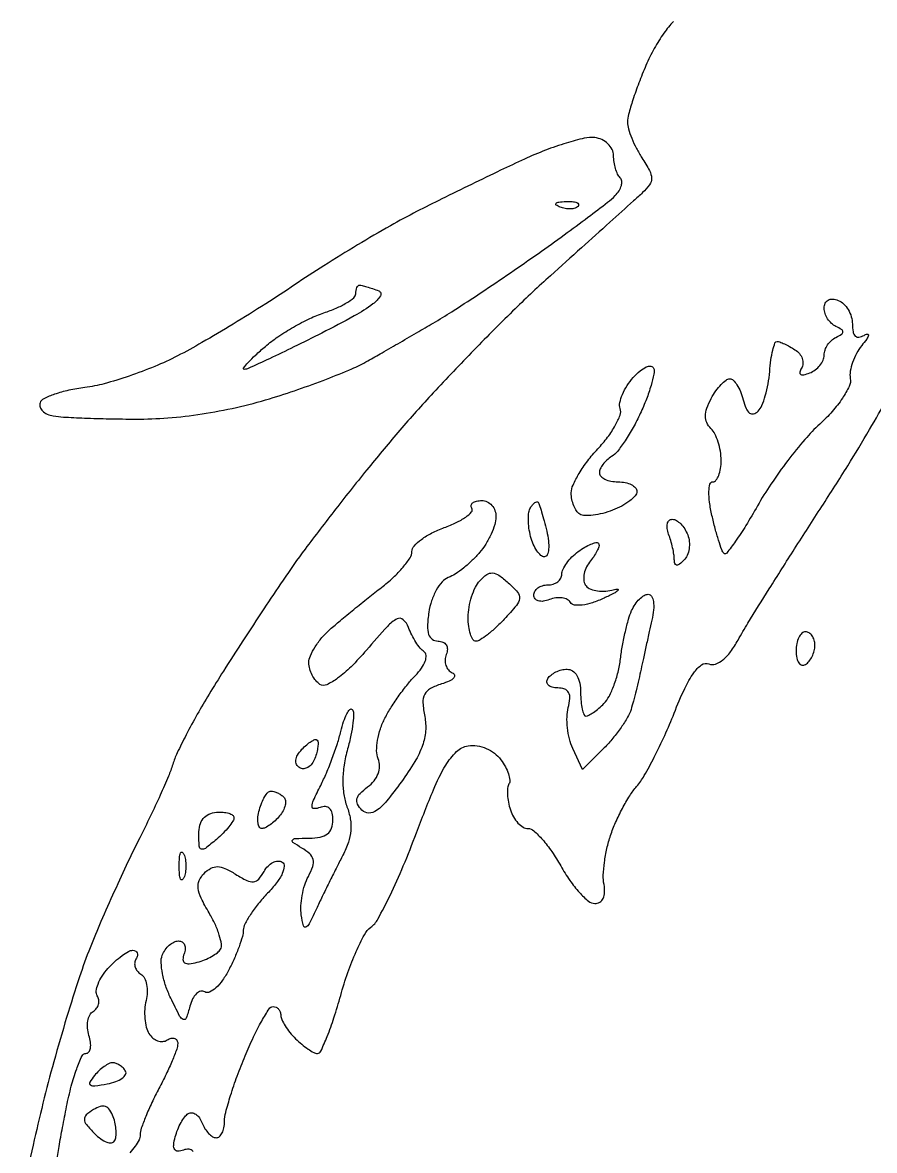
# Model space of a CAD drawing. Extents: x 0 to 102, y 0 to 135.
# Drawn here: x 83.03 to 90.72, y 110.63 to 120.81 of the extents above; entities that cross this region are included whole.
import ezdxf

# ---------------------------------------------------------------- set-up
doc = ezdxf.new("R2010")
doc.units = 0
doc.header["$MEASUREMENT"] = 0

msp = doc.modelspace()

# ---------------------------------------------------------------- linework, layer by layer
for points in [[(88.907011, 120.821021, 0.029651), (88.820629, 120.714066, 0.028644), (88.733525, 120.576004, 0.025156), (88.658564, 120.422883, 0.010408), (88.594641, 120.264748, 0.01208), (88.540646, 120.1117, 0.011148), (88.501135, 119.980598, 0.067708), (88.4916, 119.91051, 0.071949), (88.500386, 119.849766, 0.024405), (88.529901, 119.765283, 0.023687), (88.572081, 119.673859, 0.025107), (88.621986, 119.588653, -0.021392), (88.690802, 119.473134, -0.11937), (88.708983, 119.403918, -0.16249), (88.690611, 119.345132, -0.049565), (88.628038, 119.274379, -0.003225), (88.546894, 119.200112, -0.000261), (88.332456, 119.006579, -0.000352), (88.076363, 118.77602, -0.00027), (87.796399, 118.5246, 0.010708), (87.478371, 118.226773, 0.006043), (87.104951, 117.852823, 0.006029), (86.737181, 117.466303, 0.009834), (86.435771, 117.1287, 0.006792), (86.156288, 116.793886, 0.005051), (85.856544, 116.417002, 0.005106), (85.580978, 116.055692, 0.011512), (85.381366, 115.7751, 0.002827), (85.208296, 115.516422, 0.002093), (85.019748, 115.22852, 0.002115), (84.843973, 114.95513, 0.00476), (84.713546, 114.746003, 0.00884), (84.606939, 114.564241, 0.008925), (84.507175, 114.379398, 0.008769), (84.426045, 114.215453, 0.035396), (84.385579, 114.111503, -0.024605), (84.347085, 114.005939, -0.005932), (84.272756, 113.835264, -0.006075), (84.182654, 113.641234, -0.005997), (84.08748, 113.4486, 0.007575), (83.981578, 113.232535, 0.004174), (83.858315, 112.965344, 0.00416), (83.737801, 112.69223, 0.006658), (83.639974, 112.456872, 0.015395), (83.544168, 112.194264, 0.006068), (83.427903, 111.827394, 0.005999), (83.311755, 111.427638, 0.007462), (83.213815, 111.05321, 0.005478), (83.125171, 110.674556, 0.004293), (83.037054, 110.261986, 0.004342)], [(84.570271, 110.618327, 0.193895), (84.53299, 110.637066, 0.112756), (84.482675, 110.629881, -0.079786), (84.43196, 110.619221, -0.271566), (84.403207, 110.634278, -0.171162), (84.394178, 110.674845, -0.03395), (84.408287, 110.749048, -0.03216), (84.430248, 110.815299, -0.031561), (84.460638, 110.87862, -0.033199), (84.494415, 110.930519, -0.093748), (84.526209, 110.959581, -0.170061), (84.558759, 110.966746, -0.120379), (84.594077, 110.953459, -0.091212), (84.626977, 110.920824, -0.060352), (84.651949, 110.873662, 0.046375), (84.67696, 110.823064, 0.052693), (84.709986, 110.780252, 0.06009), (84.745631, 110.750928, 0.143057), (84.778251, 110.7414, 0.186176), (84.807094, 110.752525, 0.089781), (84.831608, 110.784409, 0.069617), (84.848225, 110.831786, 0.049626), (84.8538, 110.887815, -0.064432), (84.864517, 110.970635, -0.011265), (84.908075, 111.12217, -0.012061), (84.967831, 111.298608, -0.010563), (85.038568, 111.480015, -0.012361), (85.114374, 111.650846, -0.018802), (85.189338, 111.794851, -0.013877), (85.257138, 111.906606, -0.254736), (85.292368, 111.9258, -0.113038), (85.318701, 111.91977, -0.100234), (85.341122, 111.902724, -0.094126), (85.356165, 111.877239, -0.086604), (85.3614, 111.847243, 0.110284), (85.370117, 111.808203, 0.03046), (85.400452, 111.75271, 0.029203), (85.443461, 111.692409, 0.02687), (85.494343, 111.635743, 0.022292), (85.549986, 111.584852, 0.026028), (85.607236, 111.541852, 0.026358), (85.658641, 111.511076, 0.122292), (85.691973, 111.5028, 0.29407), (85.723247, 111.522935, 0.011186), (85.780352, 111.656363, 0.016956), (85.841619, 111.825192, 0.010758), (85.902002, 112.025566, -0.016458), (85.966946, 112.232512, -0.019835), (86.041902, 112.42201, -0.018875), (86.11638, 112.574599, -0.11237), (86.174162, 112.641065, 0.112376), (86.237789, 112.714256, 0.010385), (86.347449, 112.929586, 0.01297), (86.467577, 113.195494, 0.009819), (86.585992, 113.493048, -0.008194), (86.739677, 113.882914, -0.036064), (86.850224, 114.103825, -0.066639), (86.948532, 114.228125, -0.155436), (87.053665, 114.280233, -0.076984), (87.133629, 114.28008, -0.062017), (87.216341, 114.256345, -0.061495), (87.291394, 114.212755, -0.072734), (87.348861, 114.154266, -0.034715), (87.388973, 114.090567, -0.04349), (87.416513, 114.026439, -0.049423), (87.428951, 113.970804, -0.170309), (87.421137, 113.935226, 0.118339), (87.409176, 113.898888, 0.034733), (87.408409, 113.839741, 0.032762), (87.416846, 113.770908, 0.029976), (87.43434, 113.701643, 0.053307), (87.462636, 113.63722, 0.059186), (87.503124, 113.58268, 0.067451), (87.549063, 113.545586, 0.136991), (87.593423, 113.5332, -0.185399), (87.645749, 113.513107, -0.029803), (87.723886, 113.433795, -0.029519), (87.80868, 113.324387, -0.022072), (87.889235, 113.1948, 0.024348), (87.970599, 113.065229, 0.031783), (88.057817, 112.955805, 0.033082), (88.139136, 112.877243, 0.17733), (88.196056, 112.8564, 0.135301), (88.241208, 112.868846, 0.144643), (88.272234, 112.902448, 0.107897), (88.285622, 112.956382, 0.054704), (88.279937, 113.026444, -0.057903), (88.273641, 113.110712, -0.022676), (88.283724, 113.227056, -0.022083), (88.306146, 113.353173, -0.025626), (88.338814, 113.470594, -0.024082), (88.384422, 113.587922, -0.017479), (88.445868, 113.713884, -0.017727), (88.512773, 113.829592, -0.036496), (88.574588, 113.9139, 0.046016), (88.642706, 114.010607, 0.012024), (88.733443, 114.177634, 0.012115), (88.828014, 114.373727, 0.012124), (88.912949, 114.574119, -0.013979), (89.008853, 114.798075, -0.045455), (89.089489, 114.937804, -0.081774), (89.16101, 115.010473, -0.254432), (89.226854, 115.019208, 0.176636), (89.286342, 115.018212, 0.088367), (89.352932, 115.055389, 0.062824), (89.422442, 115.128548, 0.03296), (89.490123, 115.234499, -0.012597), (89.579617, 115.388028, -0.001816), (89.771302, 115.696107, -0.002059), (90.000864, 116.058767, -0.001759), (90.245708, 116.43911, 0.004677), (90.48032, 116.808274, 0.006935), (90.678333, 117.136443, 0.003456), (90.839839, 117.417135, 0.126296)], [(83.335205, 110.515993, -0.002856), (83.359282, 110.661058, -0.003994), (83.390403, 110.833874, -0.003007), (83.427279, 111.02339, -0.014784), (83.469866, 111.207129, -0.023129), (83.518372, 111.361973, -0.01939), (83.566676, 111.479957, -0.293906), (83.60218, 111.5028, 0.2382), (83.627933, 111.515807, 0.117862), (83.642596, 111.550411, 0.0758), (83.643372, 111.602772, 0.04274), (83.62936, 111.66488, -0.056491), (83.616342, 111.730975, -0.063736), (83.619296, 111.795584, -0.073214), (83.636962, 111.849043, -0.138855), (83.667339, 111.882226, 0.092928), (83.697519, 111.909722, 0.096298), (83.715227, 111.945957, 0.099244), (83.717775, 111.985263, 0.105504), (83.704792, 112.021577, -0.172738), (83.695368, 112.065476, -0.060056), (83.711653, 112.129098, -0.050971), (83.748201, 112.20062, -0.040346), (83.801124, 112.269531, -0.023557), (83.863512, 112.33226, -0.027778), (83.928327, 112.385263, -0.028422), (83.986998, 112.423127, -0.129791), (84.025905, 112.4334, -0.122701), (84.051107, 112.427121, -0.187916), (84.065622, 112.410266, -0.150521), (84.066658, 112.38477, -0.073987), (84.053713, 112.354646, 0.117131), (84.042283, 112.320197, 0.100555), (84.046608, 112.282172, 0.092863), (84.066105, 112.246389, 0.083476), (84.097875, 112.218516, -0.139811), (84.13007, 112.183215, -0.066788), (84.150034, 112.124585, -0.058362), (84.155636, 112.053122, -0.051932), (84.145075, 111.979318, 0.04563), (84.132891, 111.901191, 0.037662), (84.133884, 111.816864, 0.039139), (84.146861, 111.73908, 0.077664), (84.171062, 111.681609, 0.079706), (84.205521, 111.641732, 0.091165), (84.249274, 111.61684, 0.100761), (84.295357, 111.610601, 0.122432), (84.336741, 111.623854, -0.07253), (84.372727, 111.639442, -0.148497), (84.40317, 111.638502, -0.188689), (84.423275, 111.621612, -0.125424), (84.4308, 111.592086, -0.087207), (84.421618, 111.539844, -0.011819), (84.381097, 111.435861, -0.013321), (84.326386, 111.313956, -0.010877), (84.2616, 111.186496, 0.012313), (84.19682, 111.058137, 0.014512), (84.142102, 110.933517, 0.013443), (84.102055, 110.826417, 0.082925), (84.0924, 110.7686, -0.112944), (84.081645, 110.721593, -0.043906), (84.047274, 110.663944, -0.040614), (83.997557, 110.605699, -0.039842)]]:
    msp.add_lwpolyline(points, format="xyb")
for points in [[(88.1955, 119.771033, 0.086298), (88.101749, 119.76577, 0.017243), (87.939321, 119.722087, 0.017761), (87.751548, 119.657199, 0.015737), (87.561, 119.5767, 0.003504), (87.346328, 119.47611, 0.001891), (87.083274, 119.349371, 0.001883), (86.816262, 119.218232, 0.002965), (86.5881, 119.103415, 0.011538), (86.351345, 118.975538, 0.005634), (86.05513, 118.80215, 0.005585), (85.750975, 118.614829, 0.008053), (85.486534, 118.441845, -0.007236), (85.225243, 118.270311, -0.005316), (84.930883, 118.087472, -0.005373), (84.64859, 117.920384, -0.0119), (84.429034, 117.80047, -0.020948), (84.2242, 117.705485, -0.015755), (83.99182, 117.617802, -0.016), (83.767681, 117.54913, -0.034968), (83.591564, 117.514272, 0.021571), (83.446141, 117.489516, 0.029776), (83.318582, 117.454035, 0.029948), (83.221013, 117.413848, 0.203041), (83.187364, 117.37545, 0.165239), (83.187681, 117.338562, 0.116107), (83.21017, 117.303264, 0.08995), (83.252223, 117.274929, 0.061647), (83.3075, 117.258412, 0.028305), (83.398308, 117.248324, 0.00392), (83.587907, 117.239559, 0.004482), (83.812818, 117.232946, 0.003784), (84.050877, 117.229883, 0.021281), (84.342415, 117.240751, 0.017812), (84.649968, 117.276413, 0.017501), (84.960308, 117.334829, 0.01846), (85.260264, 117.413972, 0.009371), (85.516144, 117.496962, 0.008696), (85.775244, 117.59147, 0.008713), (86.002767, 117.683555, 0.028723), (86.147787, 117.755303, 0.001365), (86.27572, 117.828483, 0.000665), (86.438666, 117.922572, 0.000659), (86.607957, 118.020923, 0.000953), (86.7573, 118.10833, 0.010298), (86.927236, 118.212994, 0.003497), (87.170014, 118.371922, 0.003475), (87.435855, 118.551291, 0.003993), (87.687083, 118.726319, 0.003093), (87.92105, 118.894294, 0.003928), (88.134869, 119.052402, 0.003097), (88.312155, 119.18739, 0.032122), (88.381005, 119.247919, 0.054947), (88.415906, 119.291468, 0.074571), (88.436284, 119.337475, 0.094086), (88.439608, 119.378687, 0.171208), (88.4252, 119.4088, -0.088895), (88.402702, 119.441122, -0.035646), (88.383679, 119.49174, -0.03386), (88.370496, 119.550547, -0.036327), (88.365779, 119.609221, 0.112807), (88.352543, 119.665181, 0.088724), (88.315536, 119.715522, 0.082464), (88.260496, 119.752803, 0.078837)], [(87.93465, 119.194721, -0.028489), (87.993547, 119.193791, -0.077125), (88.034154, 119.184424, -0.208169), (88.049597, 119.168803, -0.296942), (88.045687, 119.150288, -0.126455), (88.018029, 119.133939, -0.060344), (87.976972, 119.127242, -0.05415), (87.929803, 119.130408, -0.051402), (87.883537, 119.143609, -0.054073), (87.848287, 119.162352, -0.470617), (87.846828, 119.17777, -0.168741), (87.871511, 119.189726, -0.018894)], [(86.073581, 118.44, -0.065665), (86.094663, 118.437219, -0.00839), (86.138692, 118.424603, -0.009702), (86.190661, 118.407655, -0.00794), (86.245552, 118.387585, -0.471082), (86.260887, 118.341906, -0.094211), (86.193785, 118.269073, -0.034252), (86.024919, 118.160839, -0.008387), (85.732586, 118.006885, -0.002971), (85.479947, 117.881081, -0.004516), (85.258807, 117.775064, -0.001766), (85.068218, 117.686622, -0.108666), (85.031865, 117.678703, -0.6181), (85.025885, 117.690726, -0.023984), (85.066705, 117.739816, -0.01986), (85.133156, 117.806808, -0.009864), (85.222317, 117.886602, -0.029272), (85.335681, 117.973095, -0.018374), (85.477305, 118.061194, -0.018433), (85.623608, 118.137896, -0.031821), (85.751067, 118.18916, 0.022955), (85.861049, 118.231145, 0.032806), (85.953855, 118.279009, 0.034348), (86.021005, 118.325984, 0.226694), (86.0382, 118.361961, -0.043393), (86.040798, 118.391836, -0.063132), (86.048593, 118.417076, -0.082792), (86.060056, 118.434164, -0.206546)], [(90.3951, 118.301394, -0.100819), (90.443625, 118.270471, -0.066821), (90.484723, 118.218492, -0.063468), (90.512521, 118.154327, -0.07063), (90.522, 118.087556, 0.043634), (90.528057, 118.018285, 0.159057), (90.548557, 117.979841, 0.234372), (90.58196, 117.969325, 0.096689), (90.62775, 117.985947, -0.093179), (90.657686, 117.99705, -0.534878), (90.66726, 117.986934, -0.099356), (90.65186, 117.952684, -0.01546), (90.606605, 117.893343, 0.046919), (90.559803, 117.823243, 0.040025), (90.523964, 117.741878, 0.041885), (90.503455, 117.661951, 0.084015), (90.503467, 117.596974, -0.154778), (90.493413, 117.525262, -0.035663), (90.432237, 117.417848, -0.033554), (90.340565, 117.298773, -0.027336), (90.227619, 117.184106, 0.030789), (90.094047, 117.046613, 0.014624), (89.93872, 116.854586, 0.014434), (89.787497, 116.643662, 0.019839), (89.664857, 116.445184, -0.009429), (89.561104, 116.269181, -0.016297), (89.467416, 116.127458, -0.010696), (89.38769, 116.01995, -0.451592), (89.362253, 116.018347, -0.111412), (89.343548, 116.047953, -0.00915), (89.314332, 116.135156, -0.011905), (89.283546, 116.241744, -0.008885), (89.254512, 116.360598, -0.02118), (89.232908, 116.479675, -0.040407), (89.227434, 116.576722, -0.055126), (89.236481, 116.64354, -0.344227), (89.261909, 116.6634, 0.230901), (89.290907, 116.677546, 0.073159), (89.315366, 116.720558, 0.055768), (89.33207, 116.783462, 0.037052), (89.3376, 116.85798, 0.041863), (89.330783, 116.93926, 0.03607), (89.310447, 117.022556, 0.037699), (89.28064, 117.095705, 0.080952), (89.245163, 117.144997, -0.089306), (89.208199, 117.198195, -0.110474), (89.195706, 117.257076, -0.085115), (89.208542, 117.327291, -0.035205), (89.248139, 117.415717, -0.029053), (89.289934, 117.483966, -0.036433), (89.336604, 117.541629, -0.039574), (89.381387, 117.582393, -0.166345), (89.41531, 117.594, -0.199647), (89.4463, 117.581112, -0.053119), (89.480498, 117.538513, -0.045253), (89.512288, 117.477427, -0.03342), (89.536462, 117.405109, 0.034583), (89.563111, 117.325998, 0.129392), (89.594648, 117.284635, 0.237566), (89.63058, 117.277518, 0.12933), (89.670379, 117.300739, 0.097276), (89.704368, 117.351343, 0.027844), (89.736195, 117.440793, 0.026896), (89.761544, 117.547902, 0.025645), (89.775745, 117.65883, -0.015556), (89.787016, 117.763603, -0.025152), (89.803819, 117.851658, -0.022485), (89.823172, 117.918005, -0.328757), (89.842045, 117.931105, -0.084893), (89.866701, 117.926161, -0.016738), (89.908395, 117.908497, -0.017301), (89.956119, 117.884328, -0.015305), (90.004089, 117.855963, -0.077634), (90.044291, 117.820734, -0.089298), (90.069529, 117.776464, -0.099555), (90.076121, 117.730212, -0.124814), (90.063145, 117.689028, 0.071706), (90.047557, 117.653204, 0.340629), (90.055501, 117.633844, 0.192836), (90.083705, 117.629759, 0.032323), (90.136906, 117.64632, 0.067757), (90.187102, 117.673854, 0.062634), (90.229632, 117.71445, 0.066661), (90.258434, 117.761381, 0.104709), (90.2682, 117.807501, -0.084804), (90.276066, 117.853545, -0.061375), (90.299264, 117.900249, -0.060616), (90.333512, 117.940526, -0.077254), (90.37395, 117.96765, 0.029131), (90.425342, 117.995384, 0.260055), (90.4374, 118.017, 0.260055), (90.425342, 118.038616, 0.029131), (90.37395, 118.06635, -0.081272), (90.33351, 118.093946, -0.061091), (90.299264, 118.135629, -0.061029), (90.276073, 118.184405, -0.080654), (90.2682, 118.232895, -0.106699), (90.277548, 118.276202, -0.16411), (90.303463, 118.303991, -0.142418), (90.34407, 118.312733, -0.074012)], [(88.727865, 117.688905, -0.133404), (88.730811, 117.636832, -0.019372), (88.704565, 117.532952, -0.020789), (88.662718, 117.40989, -0.016457), (88.607693, 117.280564, -0.018311), (88.542449, 117.152692, -0.020092), (88.469871, 117.033939, -0.019977), (88.400136, 116.938039, -0.088227), (88.348115, 116.891846, 0.048146), (88.305914, 116.860008, 0.047001), (88.270205, 116.820449, 0.050896), (88.245724, 116.779485, 0.109677), (88.2378, 116.743796, 0.199107), (88.250537, 116.713079, 0.085476), (88.287502, 116.687016, 0.065465), (88.342236, 116.669313, 0.045554), (88.407, 116.6634, -0.049264), (88.471749, 116.657005, -0.069261), (88.526498, 116.637934, -0.089436), (88.563352, 116.609806, -0.18727), (88.5762, 116.576706, -0.182042), (88.561518, 116.537717, -0.047558), (88.511986, 116.491065, -0.04193), (88.441283, 116.445083, -0.032382), (88.357601, 116.406901, -0.028405), (88.268228, 116.378614, -0.032853), (88.180449, 116.362274, -0.034828), (88.105711, 116.358628, -0.133964), (88.061501, 116.371688, -0.107591), (88.031816, 116.400353, -0.051226), (88.006881, 116.447539, -0.047443), (87.989986, 116.504368, -0.049262), (87.984391, 116.562643, -0.106574), (88.000083, 116.63447, -0.028519), (88.054858, 116.73855, -0.027557), (88.132245, 116.852501, -0.025369), (88.223729, 116.960587, 0.027015), (88.312531, 117.066206, 0.034536), (88.381757, 117.172784, 0.036958), (88.425057, 117.266423, 0.171913), (88.426156, 117.325032, -0.132061), (88.422955, 117.379088, -0.04881), (88.445768, 117.452579, -0.044111), (88.487762, 117.531939, -0.040195), (88.544205, 117.605386, -0.033398), (88.60559, 117.664727, -0.068834), (88.661914, 117.700373, -0.127884), (88.703934, 117.70769, -0.300337)], [(87.175307, 116.4942, -0.112114), (87.2254, 116.482825, -0.102143), (87.26763, 116.45071, -0.096374), (87.295445, 116.402676, -0.088163), (87.304385, 116.34615, -0.071643), (87.293098, 116.277105, -0.031665), (87.259735, 116.190679, -0.030527), (87.212131, 116.102018, -0.035941), (87.156335, 116.024786, -0.02733), (87.090647, 115.954574, -0.022447), (87.013383, 115.886926, -0.023015), (86.936578, 115.831134, -0.054212), (86.873638, 115.798854, 0.122669), (86.818169, 115.760111, 0.051462), (86.765324, 115.685166, 0.046747), (86.722746, 115.58928, 0.044714), (86.69794, 115.485718, 0.024866), (86.686118, 115.36296, 0.088967), (86.69639, 115.285108, 0.164652), (86.728326, 115.241767, 0.153538), (86.781003, 115.2252, -0.099734), (86.825591, 115.216217, -0.156686), (86.855019, 115.191002, -0.146701), (86.865412, 115.151958, -0.084008), (86.855704, 115.103766, 0.082267), (86.845541, 115.054205, 0.090058), (86.852462, 115.005644, 0.097547), (86.875146, 114.965623, 0.117018), (86.910103, 114.940259, -0.223321), (86.92951, 114.918862, -0.271347), (86.923366, 114.892937, -0.097759), (86.882525, 114.864193, -0.031227), (86.812576, 114.838189, 0.049246), (86.712006, 114.796625, 0.152239), (86.660987, 114.744879, 0.134251), (86.644864, 114.668956, 0.03495), (86.660879, 114.544054, -0.069225), (86.668625, 114.413287, -0.066137), (86.640743, 114.283206, -0.050248), (86.571324, 114.137131, -0.020719), (86.450138, 113.954355, -0.014008), (86.317306, 113.781398, -0.06628), (86.226523, 113.69589, -0.155201), (86.156141, 113.672942, -0.202717), (86.094234, 113.698591, -0.074422), (86.054901, 113.752602, -0.181881), (86.049054, 113.800676, -0.137937), (86.076723, 113.849802, -0.036881), (86.14542, 113.908846, 0.062739), (86.20366, 113.964376, 0.082049), (86.240169, 114.028112, 0.089412), (86.252339, 114.095721, 0.091796), (86.239928, 114.162658, -0.093598), (86.227051, 114.233524, -0.040043), (86.235443, 114.329813, -0.037796), (86.261206, 114.433944, -0.040657), (86.301909, 114.530387, -0.021174), (86.358185, 114.628001, -0.013753), (86.430957, 114.736028, -0.013834), (86.507958, 114.837742, -0.025425), (86.576936, 114.915365, 0.039492), (86.63224, 114.98124, 0.067166), (86.665738, 115.044757, 0.098746), (86.673796, 115.096558, 0.238593), (86.655365, 115.129436, -0.074904), (86.620545, 115.16129, -0.027082), (86.58115, 115.215757, -0.02614), (86.543812, 115.281008, -0.028174), (86.514508, 115.348218, 0.118353), (86.467382, 115.418536, 0.32011), (86.410972, 115.425633, 0.084627), (86.324784, 115.358285, 0.00691), (86.134365, 115.143273, -0.018648), (85.996057, 114.9943, -0.037713), (85.874711, 114.890036, -0.048729), (85.776274, 114.831424, -0.253545), (85.715336, 114.834898, -0.082506), (85.677012, 114.86839, -0.053447), (85.644615, 114.917714, -0.052186), (85.622622, 114.974404, -0.066549), (85.6152, 115.02992, -0.103549), (85.62834, 115.09269, -0.037925), (85.671115, 115.173168, -0.03561), (85.73271, 115.256671, -0.035576), (85.80555, 115.330619, -0.006475), (85.897876, 115.409795, -0.002931), (86.020751, 115.511222, -0.002902), (86.151664, 115.616739, -0.003968), (86.27085, 115.710133, 0.023456), (86.376111, 115.799448, 0.028898), (86.465033, 115.892541, 0.029556), (86.528812, 115.977206, 0.147689), (86.5458, 116.033465, -0.187919), (86.565272, 116.083445, -0.047136), (86.631456, 116.143103, -0.041536), (86.725762, 116.20175, -0.0316), (86.837396, 116.25029, 0.024345), (86.946115, 116.295701, 0.041967), (87.030766, 116.345097, 0.055195), (87.083078, 116.391198, 0.334642), (87.086203, 116.424966, -0.182931), (87.081117, 116.451168, -0.187164), (87.094727, 116.473863, -0.11342), (87.12781, 116.489223, -0.052249)], [(87.68447, 116.478679, -0.093601), (87.695428, 116.458595, -0.005415), (87.716351, 116.391425, -0.00808), (87.739234, 116.31032, -0.005844), (87.762211, 116.21925, -0.029559), (87.778104, 116.130061, -0.051364), (87.779202, 116.054941, -0.074147), (87.766847, 116.003574, -0.305704), (87.741679, 115.9866, -0.189041), (87.708986, 115.999419, -0.057197), (87.673635, 116.040615, -0.048294), (87.641266, 116.100094, -0.036542), (87.617248, 116.170482, -0.030641), (87.602287, 116.246422, -0.031979), (87.597002, 116.32254, -0.033769), (87.601101, 116.388422, -0.10638), (87.615852, 116.42991, -0.035408), (87.635332, 116.456946, -0.06453), (87.655269, 116.475399, -0.10303), (87.672443, 116.482916, -0.279961)], [(88.896497, 116.325, -0.137977), (88.932839, 116.314777, -0.06139), (88.972145, 116.283568, -0.054105), (89.008245, 116.237907, -0.048659), (89.035222, 116.183953, -0.068079), (89.049404, 116.123509, -0.059835), (89.047782, 116.058673, -0.062809), (89.031382, 115.999415, -0.097797), (89.001973, 115.955533, -0.030677), (88.961761, 115.919974, -0.188501), (88.93575, 115.912209, -0.31328), (88.919747, 115.92541, -0.068578), (88.9146, 115.962761, 0.038908), (88.911043, 116.008404, 0.016397), (88.899516, 116.068882, 0.016106), (88.882911, 116.133015, 0.020216), (88.863249, 116.191181, -0.054634), (88.849767, 116.242427, -0.098218), (88.851833, 116.285691, -0.14605), (88.868593, 116.314062, -0.188995)], [(88.228573, 116.108627, -0.257677), (88.234651, 116.087571, -0.048914), (88.221586, 116.048293, -0.041273), (88.195366, 116.000454, -0.027222), (88.157972, 115.95005, 0.058556), (88.122451, 115.895327, 0.061181), (88.101222, 115.83465, 0.068143), (88.096734, 115.777434, 0.124581), (88.110736, 115.733065, 0.14123), (88.145853, 115.701217, 0.065895), (88.204607, 115.681458, 0.057504), (88.276376, 115.675854, 0.050888), (88.35067, 115.68622, -0.042138), (88.400504, 115.694063, -0.688395), (88.405522, 115.683317, -0.082674), (88.370153, 115.657153, -0.009315), (88.2801, 115.613284, -0.027868), (88.17467, 115.571301, -0.04916), (88.083403, 115.550413, -0.065747), (88.014117, 115.550728, -0.223764), (87.977236, 115.574688, 0.144379), (87.947905, 115.600918, 0.078192), (87.901082, 115.614727, 0.067042), (87.844567, 115.614549, 0.057404), (87.786886, 115.599714, -0.055292), (87.731902, 115.585326, -0.104793), (87.686414, 115.588212, -0.154075), (87.656947, 115.607431, -0.173489), (87.6456, 115.639149, -0.134459), (87.655381, 115.674862, -0.100435), (87.682877, 115.70529, -0.087143), (87.724007, 115.725766, -0.072144), (87.7725, 115.7328, 0.074385), (87.820987, 115.740054, 0.088423), (87.862123, 115.761124, 0.100649), (87.889622, 115.792452, 0.130683), (87.8994, 115.829223, -0.114055), (87.909707, 115.873819, -0.042964), (87.942851, 115.929094, -0.039762), (87.990719, 115.985297, -0.038632), (88.047317, 116.033806, -0.023923), (88.10641, 116.072821, -0.036069), (88.161577, 116.100401, -0.039928), (88.206539, 116.114886, -0.259942)], [(87.414263, 115.752893, -0.033115), (87.498032, 115.667531, -0.207391), (87.515738, 115.610454, -0.147852), (87.488845, 115.54716, -0.014712), (87.378366, 115.4224, -0.017387), (87.302315, 115.346889, -0.022257), (87.227007, 115.283127, -0.020913), (87.160928, 115.236328, -0.144598), (87.123253, 115.2252, -0.258888), (87.096396, 115.240105, -0.060937), (87.073919, 115.288377, -0.047758), (87.05848, 115.357877, -0.030798), (87.0534, 115.440271, -0.04278), (87.061184, 115.531084, -0.03468), (87.084464, 115.62607, -0.035884), (87.118579, 115.711132, -0.07226), (87.15915, 115.770763, -0.052268), (87.221291, 115.82578, -0.174272), (87.272936, 115.84036, -0.137315), (87.329913, 115.820021, -0.028213)], [(88.679714, 115.6482, -0.268745), (88.709542, 115.63092, -0.095899), (88.726069, 115.582577, -0.060363), (88.727378, 115.50828, -0.03032), (88.712073, 115.41555, 0.001149), (88.688509, 115.311107, 0.000725), (88.661465, 115.189113, 0.000728), (88.63523, 115.069121, 0.001341), (88.614288, 114.9714, -0.005164), (88.593836, 114.879401, -0.003784), (88.569318, 114.77774, -0.003823), (88.544635, 114.68182, -0.00846), (88.524014, 114.609132, -0.057702), (88.493079, 114.537687, -0.021249), (88.434037, 114.444838, -0.020729), (88.360346, 114.34797, -0.023406), (88.281662, 114.261552), (88.084851, 114.064742), (87.997819, 114.255756, -0.046623), (87.967893, 114.341902, -0.032915), (87.950004, 114.442863, -0.033374), (87.945731, 114.542572, -0.058036), (87.95726, 114.624485, 0.042694), (87.971632, 114.707983, 0.145329), (87.960593, 114.761469, 0.190059), (87.924766, 114.79183, 0.082022), (87.861974, 114.8022, -0.060641), (87.811463, 114.808349, -0.129501), (87.777215, 114.827051, -0.191513), (87.764359, 114.854721, -0.153713), (87.7725, 114.8868, -0.08825), (87.801462, 114.919188, -0.053305), (87.845237, 114.946549, -0.051278), (87.896183, 114.965125, -0.061875), (87.946693, 114.9714, -0.15208), (87.996098, 114.956017, -0.111514), (88.035259, 114.913556, -0.083213), (88.060333, 114.846298, -0.047734), (88.0686, 114.7599, 0.021551), (88.072095, 114.678838, 0.034644), (88.082801, 114.610528, 0.038545), (88.098178, 114.561128, 0.307141), (88.116943, 114.5484, 0.130417), (88.142503, 114.555182, 0.02334), (88.184541, 114.581856, 0.023812), (88.232029, 114.618688, 0.019525), (88.279178, 114.662292, 0.078388), (88.32543, 114.72587, 0.029188), (88.370021, 114.827316, 0.02806), (88.40655, 114.945545, 0.030296), (88.428497, 115.064142, -0.013966), (88.446842, 115.185246, -0.012132), (88.472666, 115.311002, -0.012291), (88.501611, 115.42371, -0.034718), (88.529113, 115.50015, -0.044812), (88.560375, 115.55679, -0.050051), (88.600243, 115.60471, -0.056469), (88.64229, 115.637616, -0.138684)], [(90.099, 115.3098, 0.195654), (90.066684, 115.296651, 0.086673), (90.039251, 115.258631, 0.066561), (90.020627, 115.202278, 0.0466), (90.0144, 115.135607, 0.047867), (90.020452, 115.072531, 0.104212), (90.039251, 115.027942, 0.181468), (90.067011, 115.008742, 0.202618), (90.099, 115.0137, 0.08825), (90.131388, 115.042662, 0.053305), (90.158749, 115.086437, 0.051278), (90.177325, 115.137383, 0.061875), (90.1836, 115.187893, 0.067639), (90.177267, 115.234491, 0.08433), (90.158749, 115.27399, 0.09965), (90.131261, 115.300404, 0.142666)], [(86.006184, 114.608616, -0.208861), (86.0192, 114.575414, -0.019557), (86.012263, 114.485869, -0.022491), (85.994291, 114.375488, -0.015758), (85.964598, 114.253033, 0.028909), (85.93314, 114.10659, 0.035801), (85.921689, 113.967633, 0.039237), (85.930304, 113.840724, 0.05433), (85.95903, 113.730417, -0.049085), (85.988902, 113.620444, -0.062887), (85.993254, 113.515721, -0.059791), (85.97126, 113.409152, -0.039071), (85.922205, 113.293467, 0.003345), (85.868962, 113.18929, 0.001857), (85.805346, 113.061554, 0.001852), (85.741893, 112.931741, 0.002991), (85.688956, 112.820731, -0.005698), (85.617019, 112.671953, -0.167772), (85.587469, 112.642921, -0.479419), (85.565172, 112.653691, -0.020064), (85.546438, 112.752917, -0.051135), (85.542848, 112.833891, -0.030965), (85.554325, 112.929244, -0.030798), (85.577719, 113.023502, -0.046671), (85.610447, 113.101319, 0.040526), (85.649454, 113.19097, 0.139148), (85.652776, 113.253753, 0.153419), (85.622719, 113.305274, 0.052765), (85.552309, 113.356911, -0.0138), (85.470297, 113.407753, -0.430201), (85.466538, 113.428924, -0.227328), (85.492696, 113.442773, -0.006967), (85.618221, 113.446027, 0.044459), (85.717464, 113.45607, 0.114894), (85.782822, 113.485139, 0.144349), (85.819831, 113.53518, 0.087744), (85.832743, 113.608188, 0.057573), (85.825258, 113.672973, 0.142766), (85.802011, 113.71418, 0.182363), (85.764619, 113.730555, 0.104986), (85.715422, 113.722756, -0.089253), (85.662638, 113.712694, -0.426455), (85.643431, 113.732307, -0.100868), (85.656661, 113.788223, -0.00845), (85.721678, 113.922718, 0.016843), (85.773255, 114.034148, 0.010708), (85.826076, 114.16701, 0.010755), (85.872363, 114.299764, 0.019553), (85.903545, 114.410333, -0.020281), (85.929063, 114.500319, -0.040216), (85.95774, 114.568664, -0.063699), (85.984969, 114.60805, -0.429908)], [(85.689101, 114.332016, -0.198091), (85.69807, 114.311841, -0.037603), (85.6961, 114.270821, -0.03498), (85.686208, 114.220234, -0.025851), (85.668549, 114.165987, -0.066612), (85.642318, 114.117907, -0.09728), (85.606936, 114.085314, -0.122948), (85.568262, 114.073106, -0.15489), (85.53204, 114.08221, -0.13446), (85.5042, 114.1121, -0.152606), (85.497222, 114.15051, -0.107928), (85.513429, 114.196591, -0.047821), (85.552592, 114.24824, -0.026668), (85.595083, 114.2897, -0.042368), (85.635966, 114.319831, -0.052209), (85.669964, 114.336091, -0.283004)], [(85.272567, 113.8716, -0.07307), (85.299819, 113.867596, -0.038684), (85.331741, 113.855248, -0.037482), (85.363096, 113.837239, -0.047315), (85.388866, 113.815934, -0.171918), (85.40307, 113.786142, -0.082297), (85.400502, 113.743269, -0.066538), (85.382236, 113.69429, -0.050768), (85.350307, 113.646734, -0.031537), (85.309358, 113.603285, -0.034123), (85.264279, 113.566551, -0.036378), (85.221653, 113.540837, -0.118063), (85.189761, 113.5332, -0.274434), (85.167863, 113.546198, -0.092691), (85.15592, 113.582902, -0.061289), (85.155521, 113.637548, -0.035179), (85.167687, 113.7024, -0.031516), (85.18907, 113.767186, -0.0433), (85.216747, 113.821897, -0.050367), (85.246231, 113.860238, -0.206514)], [(84.779775, 113.679936, -0.03623), (84.840537, 113.680103, -0.056958), (84.891804, 113.670591, -0.077461), (84.926732, 113.653638, -0.24586), (84.9384, 113.631344, -0.145808), (84.928992, 113.599767, -0.025092), (84.891804, 113.54869, -0.025477), (84.840509, 113.491422, -0.020332), (84.779775, 113.434984, -0.011088), (84.680516, 113.353741, -0.244982), (84.644916, 113.347143, -0.311879), (84.624714, 113.372699, -0.016068), (84.62115, 113.483576, -0.063996), (84.63141, 113.563408, -0.106364), (84.661863, 113.623722, -0.116695), (84.712027, 113.662572, -0.088086)], [(84.486829, 113.30055, -0.057986), (84.500055, 113.252327, -0.037979), (84.504431, 113.1948, -0.037979), (84.500055, 113.137273, -0.057986), (84.486829, 113.08905, -0.174857), (84.470985, 113.071336, -0.447206), (84.456693, 113.076492, -0.078554), (84.446797, 113.119384, -0.017491), (84.444158, 113.1948, -0.017491), (84.446797, 113.270216, -0.078554), (84.456693, 113.313108, -0.447206), (84.470985, 113.318264, -0.174857)], [(85.373537, 113.229599, -0.284784), (85.392348, 113.191853, -0.086822), (85.374836, 113.127512, -0.054795), (85.323595, 113.043643, -0.026523), (85.241437, 112.948241, 0.021146), (85.157816, 112.853225, 0.024828), (85.087166, 112.756278, 0.024887), (85.036441, 112.669774, 0.120729), (85.023, 112.61492, -0.071346), (85.014902, 112.558456, -0.016237), (84.984665, 112.466404, -0.016486), (84.942453, 112.361576, -0.015368), (84.892497, 112.257233, -0.034082), (84.836197, 112.164447, -0.054077), (84.774864, 112.094739, -0.073081), (84.717987, 112.05622, -0.256127), (84.675303, 112.058446, 0.205457), (84.638488, 112.063946, 0.128666), (84.599944, 112.042239, 0.086579), (84.565255, 111.994587, 0.050226), (84.540498, 111.928036, -0.020038), (84.507948, 111.821243, -0.43471), (84.48101, 111.809382, -0.174579), (84.448253, 111.839964, -0.00576), (84.367271, 112.002378, -0.031694), (84.323031, 112.110725, -0.03276), (84.293411, 112.222613, -0.034676), (84.280987, 112.322311, -0.105654), (84.291524, 112.389354, -0.060396), (84.317576, 112.438546, -0.059994), (84.354678, 112.48021, -0.065614), (84.396698, 112.508489, -0.115846), (84.437196, 112.518, -0.139223), (84.470214, 112.508625, -0.152509), (84.491987, 112.483536, -0.121855), (84.498495, 112.445527, -0.073499), (84.488481, 112.400675, 0.079786), (84.477821, 112.34996, 0.271566), (84.492878, 112.321207, 0.171162), (84.533445, 112.312178, 0.03395), (84.607648, 112.326287, 0.03185), (84.673864, 112.348191, 0.031413), (84.73708, 112.378412, 0.033039), (84.788843, 112.411942, 0.094371), (84.817704, 112.443438, 0.183355), (84.826275, 112.487791, 0.033739), (84.806171, 112.570213, 0.032283), (84.767936, 112.668433, 0.024451), (84.714035, 112.770796, -0.020767), (84.642405, 112.904433, -0.081461), (84.615926, 112.993837, -0.131284), (84.625445, 113.063561, -0.097464), (84.668961, 113.128401, -0.069102), (84.729974, 113.174535, -0.135142), (84.788711, 113.188957, -0.102887), (84.857449, 113.17265, -0.030075), (84.953395, 113.120469, 0.02441), (85.054971, 113.063726, 0.140367), (85.114957, 113.052704, 0.190777), (85.161671, 113.076682, 0.052385), (85.210283, 113.145517, -0.062836), (85.246128, 113.194094, -0.083687), (85.289967, 113.226911, -0.103065), (85.334668, 113.239292, -0.155837)], [(83.843966, 111.4182, 0.116084), (83.810821, 111.4104, 0.036975), (83.766948, 111.384328, 0.034634), (83.720748, 111.347018, 0.032383), (83.679019, 111.30289, 0.038634), (83.637582, 111.244292, 0.403422), (83.643658, 111.218185, 0.180193), (83.682663, 111.209516, 0.012754), (83.794574, 111.227964, 0.036853), (83.872242, 111.248838, 0.068575), (83.93017, 111.278495, 0.112409), (83.960166, 111.311557, 0.273131), (83.959521, 111.343274, 0.059818), (83.936672, 111.371934, 0.05079), (83.906475, 111.39619, 0.053143), (83.873872, 111.412714, 0.09097)], [(83.849144, 110.928652, 0.058181), (83.817536, 110.991487, 0.159875), (83.77916, 111.02198, 0.165319), (83.731085, 111.023263, 0.063269), (83.66938, 110.995161, 0.043339), (83.604254, 110.946637, 0.227644), (83.587502, 110.906589, 0.16396), (83.60606, 110.859654, 0.02093), (83.68054, 110.778641, 0.039555), (83.736461, 110.730918, 0.068365), (83.790287, 110.702147, 0.103773), (83.833587, 110.695711, 0.251013), (83.860304, 110.712132, 0.105363), (83.872669, 110.749714, 0.039876), (83.874237, 110.805256, 0.037292), (83.866298, 110.867901, 0.037327)]]:
    msp.add_lwpolyline(points, format="xyb", close=True)

doc.saveas('drawing.dxf')
